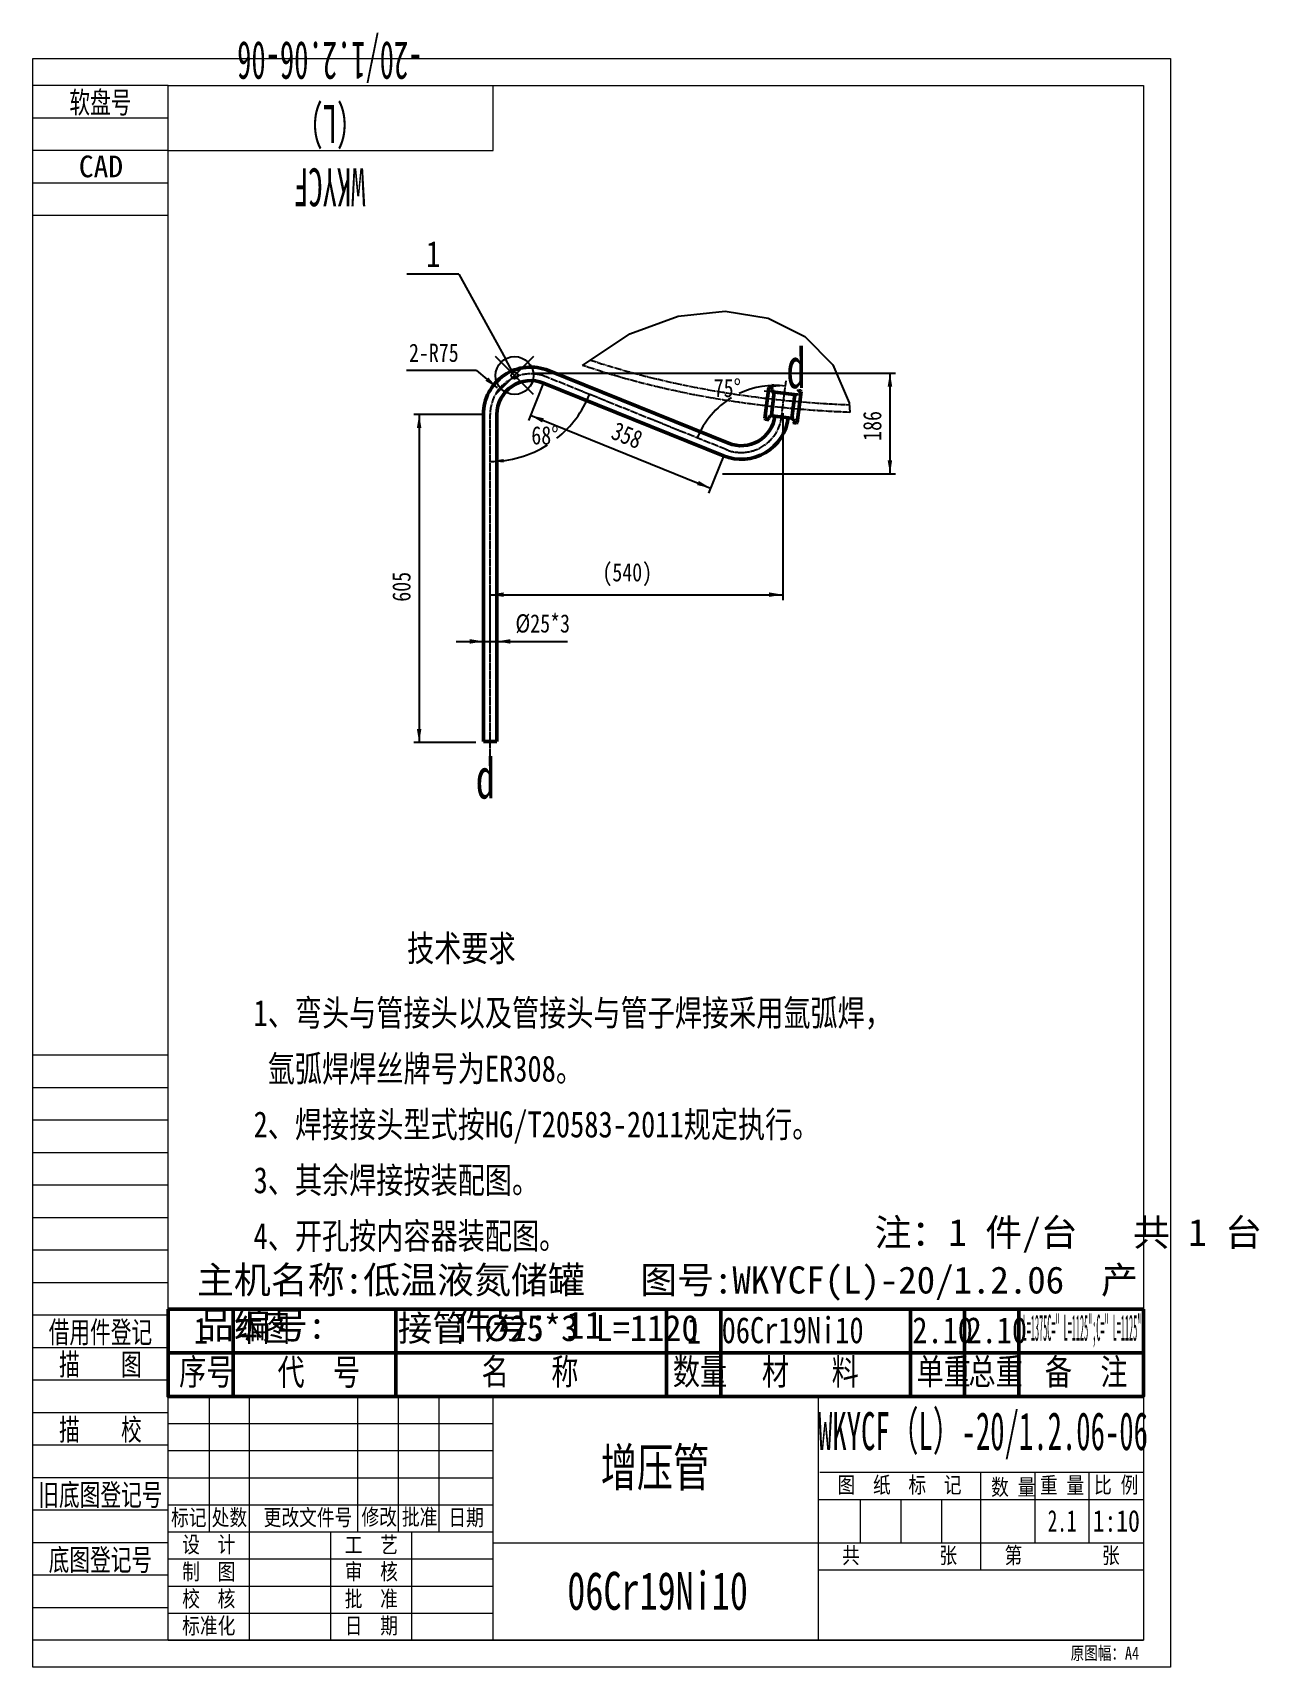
# Model space of a CAD drawing. Header units: millimetres. Extents: x 1505 to 130937, y -44938 to 37032.
# Drawn here: x 35490 to 37754, y -30875 to -27858 of the extents above; entities that cross this region are included whole.
import ezdxf

# ---------------------------------------------------------------- set-up
doc = ezdxf.new("R2010")
doc.units = ezdxf.units.MM
for name, pattern in [('ACISOTGB', [16, 11, -1, 1, -1, 1, -1]), ('AM_ISO08W050', [16, 13, -1, 1, -1]), ('AM_ISO08W050x2', [16, 13, -1, 1, -1])]:
    doc.linetypes.add(name, pattern=pattern)
for name, color, linetype, lineweight in [('6', 2, 'Continuous', 18), ('AM_0', 7, 'Continuous', 50), ('AM_1', 3, 'ACISOTGB', 25), ('AM_12', 7, 'Continuous', 50), ('AM_4', 3, 'Continuous', 25), ('AM_5', 3, 'Continuous', 25), ('AM_6', 2, 'Continuous', 15), ('AM_7', 4, 'AM_ISO08W050', 25), ('AM_PAREF', 4, 'Continuous', 25), ('CDRAFT0', 7, 'Continuous', 18), ('RAHM2', 1, 'Continuous', 18), ('RAHM3', 2, 'Continuous', 18), ('RAHM5', 7, 'Continuous', 18), ('TILE1', 5, 'Continuous', 18)]:
    doc.layers.add(name, color=color, linetype=linetype, lineweight=lineweight)
doc.styles.add('ACANSTS', font='')
doc.styles.add('ACGBTS_0.551538', font='', dxfattribs={"width": 0.552322})
doc.styles.add('ACGBTS_0.55534', font='', dxfattribs={"width": 0.555759})
doc.styles.add('HZ', font='', dxfattribs={"width": 0.7})
doc.styles.add('PC_TEXTSTYLE', font='', dxfattribs={"width": 0.8})
doc.styles.get("Standard").update_dxf_attribs({"font": 'txt', "width": 0.8})
doc.styles.add('UserTxtStyle2', font='', dxfattribs={"width": 0.65})
doc.styles.add('UserTxtStyle81', font='', dxfattribs={"width": 0.968696})
doc.styles.add('UserTxtStyle82', font='', dxfattribs={"width": 0.851426})
doc.styles.add('UserTxtStyle83', font='', dxfattribs={"width": 0.230435})
doc.styles.get('ACANSTS').set_extended_font_data('宋体')
doc.styles.get('ACGBTS_0.551538').set_extended_font_data('宋体')
doc.styles.get('ACGBTS_0.55534').set_extended_font_data('宋体')
doc.styles.get('HZ').set_extended_font_data('宋体')
doc.styles.get('PC_TEXTSTYLE').set_extended_font_data('宋体')
doc.styles.get('UserTxtStyle2').set_extended_font_data('宋体')
doc.styles.get('UserTxtStyle81').set_extended_font_data('宋体')
doc.styles.get('UserTxtStyle82').set_extended_font_data('宋体')
doc.styles.get('UserTxtStyle83').set_extended_font_data('宋体')
doc.dimstyles.new('AM_GB$0', dxfattribs={"dimtxt": 3.371484, "dimasz": 2.5, "dimexe": 1, "dimexo": 1, "dimgap": 2.088633, "dimtad": 1, "dimdsep": 46, "dimtxsty": 'Standard', "dimblk": 'NONE', "dimcen": 0, "dimdle": 5, "dimclrd": 256, "dimclre": 256, "dimclrt": 2, "dimadec": 0, "dimazin": 2, "dimtfac": 0.707107, "dimtdec": 3, "dimtmove": 2, "dimatfit": 3, "dimfxl": 1, "dimfrac": 2, "dimtolj": 1, "dimlwd": 18, "dimarcsym": 0})
doc.dimstyles.new('AM_GB$2', dxfattribs={"dimtxt": 3.371484, "dimasz": 2.5, "dimexe": 1, "dimexo": 1, "dimgap": 2.088633, "dimtad": 1, "dimtih": 1, "dimtoh": 1, "dimdsep": 46, "dimtxsty": 'Standard', "dimblk": 'NONE', "dimcen": 0, "dimdle": 5, "dimclrd": 256, "dimclre": 256, "dimclrt": 2, "dimadec": 0, "dimazin": 2, "dimtfac": 0.707107, "dimtdec": 3, "dimtmove": 2, "dimatfit": 3, "dimfxl": 1, "dimfrac": 2, "dimtolj": 1, "dimlwd": 18, "dimarcsym": 0})
doc.dimstyles.new('AM_GB$4', dxfattribs={"dimtxt": 3.371484, "dimasz": 2.5, "dimexe": 1, "dimexo": 1, "dimgap": 2.088633, "dimtad": 1, "dimdsep": 46, "dimtxsty": 'Standard', "dimblk": 'NONE', "dimcen": 0, "dimdle": 5, "dimclrd": 256, "dimclre": 256, "dimclrt": 2, "dimadec": 0, "dimazin": 2, "dimtfac": 0.707107, "dimtdec": 3, "dimtofl": 0, "dimtmove": 2, "dimatfit": 0, "dimfxl": 1, "dimfrac": 2, "dimtolj": 1, "dimlwd": 18, "dimarcsym": 0})

# ---------------------------------------------------------------- blocks, each defined once
blk = doc.blocks.new('*X255')
at = {"layer": 'CDRAFT0'}
for p, q in [((850, 2800), (850, 2920)), ((250, 2800), (850, 2800)), ((250, 50), (0, 50))]:
    blk.add_line(p, q, dxfattribs=at)
blk.add_lwpolyline([(250, 50), (250, 2920), (2050, 2920), (2050, 50), (250, 50)], dxfattribs=at)
at = {"layer": 'RAHM2'}
for p, q in [((250, 2860), (0, 2860)), ((250, 2740), (0, 2740)), ((250, 1130), (0, 1130)), ((250, 1010), (0, 1010)), ((250, 890), (0, 890)), ((250, 770), (0, 770)), ((250, 650), (0, 650)), ((250, 530), (0, 530)), ((250, 410), (0, 410)), ((250, 290), (0, 290)), ((250, 170), (0, 170)), ((250, 110), (0, 110))]:
    blk.add_line(p, q, dxfattribs=at)
at = {"layer": 'RAHM3'}
for p, q in [((250, 2920), (0, 2920)), ((250, 2800), (0, 2800)), ((250, 2680), (0, 2680)), ((250, 1070), (0, 1070)), ((250, 950), (0, 950)), ((250, 830), (0, 830)), ((250, 710), (0, 710)), ((250, 590), (0, 590)), ((250, 470), (0, 470)), ((250, 350), (0, 350)), ((250, 230), (0, 230))]:
    blk.add_line(p, q, dxfattribs=at)
at = {"layer": 'TILE1'}
blk.add_line((0, 0), (0, 2970), dxfattribs=at)
blk.add_lwpolyline([(0, 2970), (2100, 2970), (2100, 0), (0, 0)], dxfattribs=at)
at = {"layer": '6', "color": 1, "insert": (1915.8, 38.2), "char_height": 24.08, "width": 206.172, "attachment_point": 1, "line_spacing_factor": 1.37}
blk.add_mtext('原图幅：A4', dxfattribs=at)
at = {"layer": 'RAHM2', "char_height": 40, "attachment_point": 8}
for s, insert, width, style in [('软盘号', (125, 2864.4), 172.433, 'HZ'), ('CAD', (126, 2750), 122.333, 'ACANSTS'), ('借用件登记', (125, 594), 293.533, 'HZ'), ('描    图', (125, 534.7), 231, 'HZ'), ('描    校', (125, 414.4), 233.8, 'HZ'), ('旧底图登记号', (125, 293.8), 345.567, 'HZ'), ('底图登记号', (125, 173.8), 292.833, 'HZ')]:
    blk.add_mtext(s, dxfattribs=dict(at, insert=insert, width=width, style=style))
at = {"layer": 'RAHM5', "insert": (548.4, 2857.3), "char_height": 70, "width": 127.167, "attachment_point": 5, "rotation": 180, "style": 'ACGBTS_0.551538'}
blk.add_mtext('WKYCF（L）-20/1.2.06-06', dxfattribs=at)
blk = doc.blocks.new('*X256')
at = {"layer": 'CDRAFT0'}
for p, q in [((-1800, 0), (-1800, 450)), ((-1800, 450), (0, 450)), ((-1723.9, 200), (-1723.9, 450)), ((-1650, 0), (-1650, 450)), ((-1450, 200), (-1450, 450)), ((-1375, 200), (-1375, 450)), ((-1300, 200), (-1300, 450)), ((-1200, 0), (-1200, 450)), ((-600, 450), (-600, 0)), ((0, 450), (0, 0)), ((-597.2, 310), (0, 310)), ((-300, 130.8), (-300, 310)), ((-200, 180), (-200, 310)), ((-100, 180.3), (-100, 310)), ((-599.7, 260), (0, 260)), ((-1800, 200), (-1200, 200)), ((-1500, 0), (-1500, 200)), ((-1350, 0.2), (-1350, 200)), ((-1200, 180), (0, 180)), ((-600, 130), (0, 130)), ((-1800, 0), (0, 0))]:
    blk.add_line(p, q, dxfattribs=at)
at = {"layer": 'RAHM2'}
for p, q in [((-1800, 400), (-1200, 400)), ((-1800, 350), (-1200, 350)), ((-1800, 300), (-1200, 300)), ((-1800, 250), (-1200, 250)), ((-522.2, 180.3), (-522.2, 260)), ((-447.2, 180.3), (-447.2, 260)), ((-372.2, 180.3), (-372.2, 260)), ((-1800, 150), (-1200, 150)), ((-1800, 100), (-1200, 100)), ((-1800, 50), (-1200, 50))]:
    blk.add_line(p, q, dxfattribs=at)
for s, insert, char_height, width, attachment_point, style in [('图  纸  标  记', (-450, 285), 30, 349, 5, 'PC_TEXTSTYLE'), ('数 量', (-281.1, 264.2), 30, 123.6, 7, 'PC_TEXTSTYLE'), ('重 量', (-150, 285), 30, 123.8, 5, 'PC_TEXTSTYLE'), ('比 例', (-50, 285), 30, 116.2, 5, 'PC_TEXTSTYLE'), ('标记', (-1761.9, 225), 30, 97.8, 5, 'PC_TEXTSTYLE'), ('处数', (-1686.9, 225), 30, 97.2, 5, 'PC_TEXTSTYLE'), (' 更改文件号', (-1550, 225), 30, 278.4, 5, 'PC_TEXTSTYLE'), ('修改', (-1410.4, 225.9), 30, 98.2, 5, 'PC_TEXTSTYLE'), ('批准', (-1335.8, 225.9), 30, 98.2, 5, 'PC_TEXTSTYLE'), ('日期', (-1250, 225), 30, 88.2, 5, 'PC_TEXTSTYLE'), ('2.1', (-150, 220), 40, 77.567, 5, 'UserTxtStyle2'), ('设  计', (-1725, 175), 30, 148.6, 5, 'PC_TEXTSTYLE'), ('工  艺', (-1425, 175), 30, 147.8, 5, 'PC_TEXTSTYLE'), ('共         张', (-450, 155), 30, 328.8, 5, 'PC_TEXTSTYLE'), ('第         张', (-150, 155), 30, 328.6, 5, 'PC_TEXTSTYLE'), ('制  图', (-1725, 125), 30, 147, 5, 'PC_TEXTSTYLE'), ('审  核', (-1425, 125), 30, 147, 5, 'PC_TEXTSTYLE'), ('校  核', (-1725, 75), 30, 148.4, 5, 'PC_TEXTSTYLE'), ('批  准', (-1425, 75), 30, 149.4, 5, 'PC_TEXTSTYLE'), ('标准化', (-1725, 25), 30, 149.2, 5, 'PC_TEXTSTYLE'), ('日  期', (-1425, 25.2), 30, 139.4, 5, 'PC_TEXTSTYLE')]:
    blk.add_mtext(s, dxfattribs=dict(at, insert=insert, char_height=char_height, width=width, attachment_point=attachment_point, style=style))
at = {"layer": 'RAHM2', "color": 2, "insert": (-50, 220), "char_height": 40, "width": 133.067, "attachment_point": 5, "style": 'PC_TEXTSTYLE'}
blk.add_mtext('1:10', dxfattribs=at)
at = {"layer": 'RAHM5', "char_height": 70, "attachment_point": 5}
for s, insert, width, style in [('WKYCF（L）-20/1.2.06-06', (-296, 377.5), 949.885, 'ACGBTS_0.55534'), ('增压管', (-901.3, 315.2), 307.883, 'HZ'), ('06Cr19Ni10', (-896.6, 90.6), 517.358, 'HZ')]:
    blk.add_mtext(s, dxfattribs=dict(at, insert=insert, width=width, style=style))
blk = doc.blocks.new('*X257')
at = {"layer": 'AM_PAREF'}
for p, q in [((36414.4, -28525.5), (36344.4, -28455.5)), ((36414.4, -28455.5), (36344.4, -28525.5))]:
    blk.add_line(p, q, dxfattribs=at)
blk.add_circle((36379.4, -28490.5), 35, dxfattribs=at)
blk = doc.blocks.new('*X258')
at = {"layer": 'AM_5'}
for points in [[(36203.3, -28562.5), (36207.4, -28587.5), (36199.1, -28587.5)], [(36203.3, -29168), (36207.4, -29143), (36199.1, -29143)]]:
    blk.add_hatch(color=256, dxfattribs=at).paths.add_polyline_path(points, flags=0)
for p, q in [((36324.3, -28562.5), (36193.3, -28562.5)), ((36203.3, -28562.5), (36203.3, -29168)), ((36307.8, -29168), (36193.3, -29168))]:
    blk.add_line(p, q, dxfattribs=at)
at = {"layer": 'AM_5', "color": 2, "insert": (36170.8, -28880.6), "char_height": 33.71, "width": 100, "attachment_point": 5, "rotation": 90, "line_spacing_factor": 1.37}
blk.add_mtext('605', dxfattribs=at)
blk = doc.blocks.new('_NONE')
blk = doc.blocks.new('*X259')
at = {"layer": 'AM_5'}
for points in [[(36321.8, -28981.4), (36296.8, -28977.2), (36296.8, -28985.6)], [(36346.8, -28981.4), (36371.8, -28977.2), (36371.8, -28985.6)]]:
    blk.add_hatch(color=256, dxfattribs=at).paths.add_polyline_path(points, flags=0)
for p, q in [((36321.8, -28915.9), (36321.8, -28991.4)), ((36346.8, -28925.8), (36346.8, -28991.4)), ((36271.8, -28981.4), (36476.9, -28981.4))]:
    blk.add_line(p, q, dxfattribs=at)
at = {"layer": 'AM_5', "color": 2, "insert": (36431.4, -28948.9), "char_height": 33.71, "width": 174, "attachment_point": 5, "line_spacing_factor": 1.37}
blk.add_mtext('%%C25*3', dxfattribs=at)
blk = doc.blocks.new('*X260')
at = {"layer": 'AM_5'}
for points in [[(36334.3, -28895.1), (36359.3, -28890.9), (36359.3, -28899.2)], [(36874.3, -28895.1), (36849.3, -28890.9), (36849.3, -28899.2)]]:
    blk.add_hatch(color=256, dxfattribs=at).paths.add_polyline_path(points, flags=0)
for p, q in [((36874.3, -28560), (36874.3, -28905.1)), ((36334.3, -28990.3), (36334.3, -28885.1)), ((36334.3, -28895.1), (36874.3, -28895.1))]:
    blk.add_line(p, q, dxfattribs=at)
at = {"layer": 'AM_5', "color": 2, "insert": (36587.4, -28858.2), "char_height": 33.71, "width": 150, "attachment_point": 5, "line_spacing_factor": 1.37}
blk.add_mtext('(540)', dxfattribs=at)
blk = doc.blocks.new('*X261')
at = {"layer": 'AM_5'}
for points in [[(37072.3, -28485.9), (37076.4, -28510.9), (37068.1, -28510.9)], [(37072.3, -28672.1), (37076.4, -28647.1), (37068.1, -28647.1)]]:
    blk.add_hatch(color=256, dxfattribs=at).paths.add_polyline_path(points, flags=0)
for p, q in [((36415.3, -28485.9), (37082.3, -28485.9)), ((37072.3, -28485.9), (37072.3, -28672.1)), ((36763.2, -28672.1), (37082.3, -28672.1))]:
    blk.add_line(p, q, dxfattribs=at)
at = {"layer": 'AM_5', "color": 2, "insert": (37039.8, -28583.6), "char_height": 33.71, "width": 67.5, "attachment_point": 5, "rotation": 90, "line_spacing_factor": 1.37}
blk.add_mtext('186', dxfattribs=at)
blk = doc.blocks.new('*X262')
at = {"layer": 'AM_5', "color": 3}
for p, q in [((36276.5, -28303.7), (36180.7, -28303.7)), ((36276.5, -28303.7), (36362.5, -28459.9)), ((36376.3, -28485), (36362.5, -28459.9))]:
    blk.add_line(p, q, dxfattribs=at)
blk.add_circle((36379.4, -28490.5), 6.25, dxfattribs=at)
at = {"layer": 'AM_5', "color": 2, "insert": (36216.1, -28290.5), "char_height": 48.2, "width": 20, "attachment_point": 7, "line_spacing_factor": 1.37}
blk.add_mtext('1', dxfattribs=at)
blk = doc.blocks.new('*X336')
at = {"layer": 'AM_5'}
blk.add_hatch(color=256, dxfattribs=at).paths.add_polyline_path([(36347.5, -28513.1), (36330.9, -28494), (36325.6, -28500.4)], flags=0)
for q in [(36179.9, -28481.3), (36347.5, -28513.1)]:
    blk.add_line((36308.9, -28481.3), q, dxfattribs=at)
at = {"layer": 'AM_5', "color": 2, "insert": (36230.4, -28448.8), "char_height": 33.71, "width": 194, "attachment_point": 5, "line_spacing_factor": 1.37}
blk.add_mtext('2-R75', dxfattribs=at)
blk = doc.blocks.new('*X337')
at = {"layer": 'AM_5'}
blk.add_hatch(color=256, dxfattribs=at).paths.add_polyline_path([(36334.3, -28649.3), (36359.1, -28644.6), (36359.7, -28650.9)], flags=0)
blk.add_hatch(color=256, dxfattribs=at).paths.add_polyline_path([(36334.3, -28649.3), (36359.1, -28644.6), (36359.7, -28650.9)], flags=0)
for start, end in [(308.4401, 338), (270, 302.2878)]:
    blk.add_arc((36334.3, -28451.3), 198, start, end, dxfattribs=at)
at = {"layer": 'AM_5', "color": 2, "insert": (36435.5, -28601.2), "char_height": 33.71, "width": 60, "attachment_point": 5, "line_spacing_factor": 1.37}
blk.add_mtext('68%%D', dxfattribs=at)
blk = doc.blocks.new('*X338')
at = {"layer": 'AM_0', "color": 7}
blk.add_line((35740, -30214.2), (37540, -30214.2), dxfattribs=at)
at = {"layer": 'AM_0', "color": 1}
for p, q in [((35860, -30214.2), (35860, -30294.7)), ((36160, -30214.2), (36160, -30294.7)), ((36660, -30214.2), (36660, -30294.7)), ((36760, -30214.2), (36760, -30294.7)), ((37110, -30214.2), (37110, -30294.7)), ((37210, -30214.2), (37210, -30294.7)), ((37310, -30214.2), (37310, -30294.7)), ((35740, -30294.7), (37540, -30294.7)), ((35860, -30294.7), (35860, -30375.2)), ((36160, -30294.7), (36160, -30375.2)), ((36660, -30294.7), (36660, -30375.2)), ((36760, -30294.7), (36760, -30375.2)), ((37110, -30294.7), (37110, -30375.2)), ((37210, -30294.7), (37210, -30375.2)), ((37310, -30294.7), (37310, -30375.2))]:
    blk.add_line(p, q, dxfattribs=at)
at = {"layer": 'AM_0', "color": 7}
blk.add_lwpolyline([(35740, -30214.2), (35740, -30375.2), (37540, -30375.2), (37540, -30214.2)], dxfattribs=at)
at = {"layer": 'AM_0', "color": 2, "line_spacing_factor": 1.37}
for s, insert, char_height, width, attachment_point in [('1', (35787.5, -30277.7), 48.2, 20, 7), ('本图', (35864.6, -30225.2), 48.16, 150, 1), ('1', (36697.5, -30277.7), 48.2, 20, 7), ('06Cr19Ni10', (36761.6, -30277.7), 48.16, 342.857, 7), ('序号', (35760.1, -30305.7), 48.16, 148, 1), ('代  号', (35941.8, -30306.1), 48.16, 306.286, 1), ('名   称', (36318.6, -30305.3), 48.16, 405.143, 1), ('数量', (36671.5, -30305.3), 48.16, 152.667, 1), ('材   料', (36835.9, -30305.7), 48.16, 461.905, 1), ('单重', (37121.3, -30305.3), 48.16, 152, 1), ('总重', (37217.2, -30305.3), 48.16, 146.667, 1), ('备  注', (37358.2, -30305.7), 48.16, 319.619, 1)]:
    blk.add_mtext(s, dxfattribs=dict(at, insert=insert, char_height=char_height, width=width, attachment_point=attachment_point))
for s, insert, char_height, width, attachment_point, style in [('接管 %%C25*3 L=1120', (36163.9, -30224.8), 48.164, 1058.877, 1, 'UserTxtStyle81'), ('2.10', (37113.7, -30277.7), 48.16, 127.714, 7, 'UserTxtStyle82'), ('2.10', (37213.7, -30277.7), 48.16, 127.714, 7, 'UserTxtStyle82'), ('L=1375C=" L=1125";C=" L=1125";', (37317.3, -30284.9), 48.164, 340.715, 7, 'UserTxtStyle83')]:
    blk.add_mtext(s, dxfattribs=dict(at, insert=insert, char_height=char_height, width=width, attachment_point=attachment_point, style=style))
blk = doc.blocks.new('*X406')
at = {"layer": 'AM_5'}
for points in [[(36408.7, -28564), (36433.5, -28569.5), (36430.3, -28577.3)], [(36741, -28698.3), (36719.4, -28685.1), (36716.3, -28692.8)]]:
    blk.add_hatch(color=256, dxfattribs=at).paths.add_polyline_path(points, flags=0)
for p, q in [((36433.7, -28502.2), (36405, -28573.3)), ((36408.7, -28564), (36741, -28698.3)), ((36766, -28636.5), (36737.3, -28707.6))]:
    blk.add_line(p, q, dxfattribs=at)
at = {"layer": 'AM_5', "color": 2, "insert": (36587, -28601), "char_height": 33.71, "width": 90.909, "attachment_point": 5, "rotation": 338, "line_spacing_factor": 1.37}
blk.add_mtext('358', dxfattribs=at)
blk = doc.blocks.new('*X407')
at = {"layer": 'AM_5'}
blk.add_hatch(color=256, dxfattribs=at).paths.add_polyline_path([(36879.3, -28510), (36854.2, -28512.1), (36854.2, -28505.8)], flags=0)
blk.add_hatch(color=256, dxfattribs=at).paths.add_polyline_path([(36879.3, -28510), (36854.2, -28512.1), (36854.2, -28505.8)], flags=0)
blk.add_line((36879.3, -28509.8), (36880.5, -28500.1), dxfattribs=at)
for start, end in [(82.9419, 115.2801), (121.326, 158)]:
    blk.add_arc((36860.3, -28663.8), 154.9, start, end, dxfattribs=at)
at = {"layer": 'AM_5', "color": 2, "insert": (36772.1, -28513.9), "char_height": 33.71, "width": 60, "attachment_point": 5, "line_spacing_factor": 1.37}
blk.add_mtext('75%%D', dxfattribs=at)

msp = doc.modelspace()

# ---------------------------------------------------------------- linework, layer by layer
at = {"layer": 'AM_0'}
for p, q in [((36774.40779, -28615.60745), (36442.11933, -28481.3542)), ((36765.04262, -28638.78704), (36432.75416, -28504.53379)), ((36848.74637, -28512.57436), (36841.61956, -28570.13484)), ((36849.86167, -28511.70481), (36848.74637, -28512.57436)), ((36853.08704, -28512.10416), (36849.86167, -28511.70481)), ((36853.08704, -28512.10416), (36855.69568, -28515.45006)), ((36853.08704, -28512.10416), (36854.10518, -28512.23022)), ((36855.0813, -28520.41217), (36855.69568, -28515.45006)), ((36853.39633, -28564.53952), (36858.80288, -28520.87295)), ((36900.2365, -28526.00303), (36855.0813, -28520.41217)), ((36899.98839, -28525.97231), (36855.3294, -28520.44288)), ((36891.10837, -28569.20881), (36896.51492, -28525.54224)), ((36900.2365, -28526.00303), (36900.57719, -28523.25141)), ((36901.16488, -28577.5074), (36908.29169, -28519.94693)), ((36904.19677, -28518.43228), (36901.8866, -28520.23342)), ((36903.17863, -28518.30622), (36907.42215, -28518.83163)), ((36907.42215, -28518.83163), (36908.29169, -28519.94693)), ((36321.84125, -29166.37189), (36321.84125, -28562.48278)), ((36346.84125, -29166.37189), (36346.84125, -28562.48278)), ((36842.4891, -28571.25013), (36841.61956, -28570.13484)), ((36845.71447, -28571.64948), (36842.4891, -28571.25013)), ((36845.71447, -28571.64948), (36849.06037, -28569.04084)), ((36845.71447, -28571.64948), (36848.61358, -28572.00843)), ((36849.67475, -28564.07873), (36849.06037, -28569.04084)), ((36849.18116, -28569.0558), (36849.06037, -28569.04084)), ((36894.82995, -28569.6696), (36849.67475, -28564.07873)), ((36894.21557, -28574.63171), (36893.88038, -28574.59021)), ((36894.82995, -28569.6696), (36894.21557, -28574.63171)), ((36896.82421, -28577.9776), (36894.21557, -28574.63171)), ((36893.3758, -28577.55064), (36900.04958, -28578.37695)), ((36900.04958, -28578.37695), (36901.16488, -28577.5074)), ((36321.84125, -29166.37189), (36346.84125, -29166.37189))]:
    msp.add_line(p, q, dxfattribs=at)
for centre, radius, start, end in [((36409.34125, -28562.48278), 87.5, 68, 180), ((36409.34125, -28562.48278), 62.5, 68, 180), ((36797.8207, -28557.65846), 87.5, 248, 352.94187821), ((36797.8207, -28557.65846), 62.5, 248, 352.94187821)]:
    msp.add_arc(centre, radius, start, end, dxfattribs=at)
at = {"layer": 'AM_1', "linetype": 'ACISOTGB', "lineweight": 25}
msp.add_ellipse((37074.34133, -28046.03294), major_axis=(1000, 0), ratio=0.5, start_param=4.1246613158, end_param=4.6354330659, dxfattribs=at)
msp.add_open_spline([(36998.27112, -28558.59417), (36968.03935, -28557.44886), (36937.90939, -28555.62089), (36869.46383, -28549.88956), (36831.2956, -28545.53953), (36756.20658, -28534.64923), (36719.28603, -28528.10902), (36647.18265, -28512.92179), (36612.00003, -28504.27484), (36552.91606, -28487.55246), (36528.50601, -28479.9383), (36504.77506, -28471.81267)], degree=3, knots=[0, 0, 0, 0, 86.5373074038, 86.5373074038, 198.0490416099, 198.0490416099, 309.560775816, 309.560775816, 421.0725100221, 421.0725100221, 502.8827147641, 502.8827147641, 502.8827147641, 502.8827147641], dxfattribs=at)
at = {"layer": 'AM_4'}
msp.add_lwpolyline([(36504.77506, -28471.81267), (36592.12936, -28413.87393), (36681.44433, -28381.05061), (36768.14395, -28371.84399), (36847.65221, -28384.75531), (36915.39307, -28418.28584), (36966.79052, -28470.93685), (36997.26853, -28541.20959), (36998.27112, -28558.59417)], dxfattribs=at)
at = {"layer": 'AM_7', "linetype": 'AM_ISO08W050', "lineweight": 25}
for p, q in [((36769.7252, -28627.19725), (36437.43675, -28492.94399)), ((36839.94686, -28518.5383), (36907.07569, -28526.84982)), ((36334.34125, -29195.32366), (36334.34125, -28562.48278))]:
    msp.add_line(p, q, dxfattribs=at)
at = {"layer": 'AM_7', "linetype": 'AM_ISO08W050x2', "lineweight": 25}
msp.add_line((36871.5059, -28572.90294), (36879.31931, -28509.79714), dxfattribs=at)
at = {"layer": 'AM_7', "linetype": 'AM_ISO08W050', "lineweight": 25}
for centre, start, end in [((36409.34125, -28562.48278), 68, 180), ((36797.8207, -28557.65846), 248, 352.94187821)]:
    msp.add_arc(centre, 75, start, end, dxfattribs=at)

# ---------------------------------------------------------------- block references
at = {"layer": 'AM_0', "linetype": 'Continuous', "lineweight": 18}
for name, p in [('*X255', (35490.01293, -30875.20913)), ('*X256', (37540.01293, -30825.20913))]:
    msp.add_blockref(name, p, dxfattribs=at)
at = {"layer": 'AM_0'}
msp.add_blockref('*X338', (0, 0), dxfattribs=at)
at = {"layer": 'AM_12'}
msp.add_blockref('*X257', (0, 0), dxfattribs=at)
at = {"layer": 'AM_5'}
msp.add_blockref('*X262', (0, 0), dxfattribs=at)

# ---------------------------------------------------------------- texts
at = {"layer": 'AM_6', "color": 2, "linetype": 'Continuous', "lineweight": 50, "attachment_point": 1, "line_spacing_factor": 1.37}
for s, insert, char_height, width in [(' 技术要求', (36154.79764, -29523.82201), 48.164062, 932.4761905), ('1、弯头与管接头以及管接头与管子焊接采用氩弧焊，', (35897.65478, -29643.02201), 48.1640625, 1824.5128205), (' 氩弧焊焊丝牌号为ER308。', (35897.65478, -29745.95926), 48.1640625, 1036.8351648), ('2、焊接接头型式按HG/T20583-2011规定执行。', (35897.65478, -29848.89651), 48.1640625, 1806.989011), ('3、其余焊接按装配图。', (35897.65478, -29951.83376), 48.1640625, 790.6080586), ('4、开孔按内容器装配图。', (35897.65478, -30054.77101), 48.1640625, 880.3223443)]:
    msp.add_mtext(s, dxfattribs=dict(at, insert=insert, char_height=char_height, width=width))
at = {"layer": 'AM_6', "color": 2, "linetype": 'Continuous', "lineweight": 50, "char_height": 50, "attachment_point": 1, "style": 'ACANSTS'}
for s, insert, width in [('注：1 件/台   共 1 台', (37043.80077, -30047.3176), 1676.1231803), ('主机名称:低温液氮储罐   图号:WKYCF(L)-20/1.2.06  产品编号:       件号：11', (35793.07355, -30135.15594), 1742.2222222)]:
    msp.add_mtext(s, dxfattribs=dict(at, insert=insert, width=width))
at = {"layer": 'CDRAFT0', "color": 2, "char_height": 75, "width": 73.5525, "attachment_point": 5, "style": 'HZ'}
for insert in [(36898.93916, -28477.0575), (36325.55411, -29234.55207)]:
    msp.add_mtext('d', dxfattribs=dict(at, insert=insert))

# ---------------------------------------------------------------- dimensions: what is measured, and where the dimension line sits
at = {"layer": 'AM_5'}
dim = msp.add_radius_dim(center=(36405.34125, -28560.86668), mpoint=(36347.49784, -28513.12634), text='2-R75', dimstyle='AM_GB$4', override={"dimscale": 10, "dimpost": '%\\\\A3;R<>', "dimsah": 1, "dimtfill": 1}, dxfattribs=at)
dim.commit()
dim.dimension.update_dxf_attribs({"geometry": '*X336', "text_midpoint": (36246.28711, -28429.59332)})
for base, line1, line2, picture, middle in [((36445.08665, -28615.47751), ((36769.7252, -28627.19725), (36437.43675, -28492.94399)), ((36334.34125, -29195.32366), (36334.34125, -28562.48278)), '*X337', (36435.46523, -28601.21317)), ((36781.69658, -28530.25336), ((36871.5059, -28572.90294), (36879.31931, -28509.79714)), ((36769.7252, -28627.19725), (36437.43675, -28492.94399)), '*X407', (36772.09878, -28513.94062))]:
    dim = msp.add_angular_dim_2l(base=base, line1=line1, line2=line2, dimstyle='AM_GB$2', override={"dimscale": 10, "dimtad": 0, "dimtih": 0, "dimtoh": 0, "dimsah": 1, "dimtix": 1, "dimtfill": 1, "dimtzin": 8}, dxfattribs=at)
    dim.commit()
    dim.dimension.update_dxf_attribs({"geometry": picture, "text_midpoint": middle})
for base, p1, p2, angle, picture, middle in [((36741.00351, -28698.28594), (36437.43675, -28492.94399), (36769.7252, -28627.19725), 338, '*X406', (36574.85928, -28631.15931)), ((37072.25914, -28672.12903), (36405.34125, -28485.86668), (36753.16171, -28672.12903), 90, '*X261', (37072.25914, -28583.58261))]:
    dim = msp.add_linear_dim(base=base, p1=p1, p2=p2, angle=angle, dimstyle='AM_GB$0', override={"dimscale": 10, "dimsah": 1, "dimtfill": 1, "dimtzin": 8}, dxfattribs=at)
    dim.commit()
    dim.dimension.update_dxf_attribs({"geometry": picture, "text_midpoint": middle, "dimtype": 160})
dim = msp.add_linear_dim(base=(36203.25017, -29168.03294), p1=(36334.34125, -28562.48278), p2=(36317.84125, -29168.03294), angle=90, text='605', dimstyle='AM_GB$0', override={"dimscale": 10, "dimsah": 1, "dimtfill": 1}, dxfattribs=at)
dim.commit()
dim.dimension.update_dxf_attribs({"geometry": '*X258', "text_midpoint": (36203.25017, -28880.64414), "dimtype": 160})
for base, p1, p2, text, picture, middle in [((36874.34125, -28895.08017), (36334.34125, -29000.29099), (36874.34125, -28550.00292), '(540)', '*X260', (36587.38423, -28895.08017)), ((36346.84125, -28981.39357), (36321.84125, -28905.85592), (36346.84125, -28915.81649), '%%C25*3', '*X259', (36431.34125, -28981.39357))]:
    dim = msp.add_linear_dim(base=base, p1=p1, p2=p2, text=text, dimstyle='AM_GB$0', override={"dimscale": 10, "dimsah": 1, "dimtfill": 1}, dxfattribs=at)
    dim.commit()
    dim.dimension.update_dxf_attribs({"geometry": picture, "text_midpoint": middle, "dimtype": 160})

doc.saveas('drawing.dxf')
